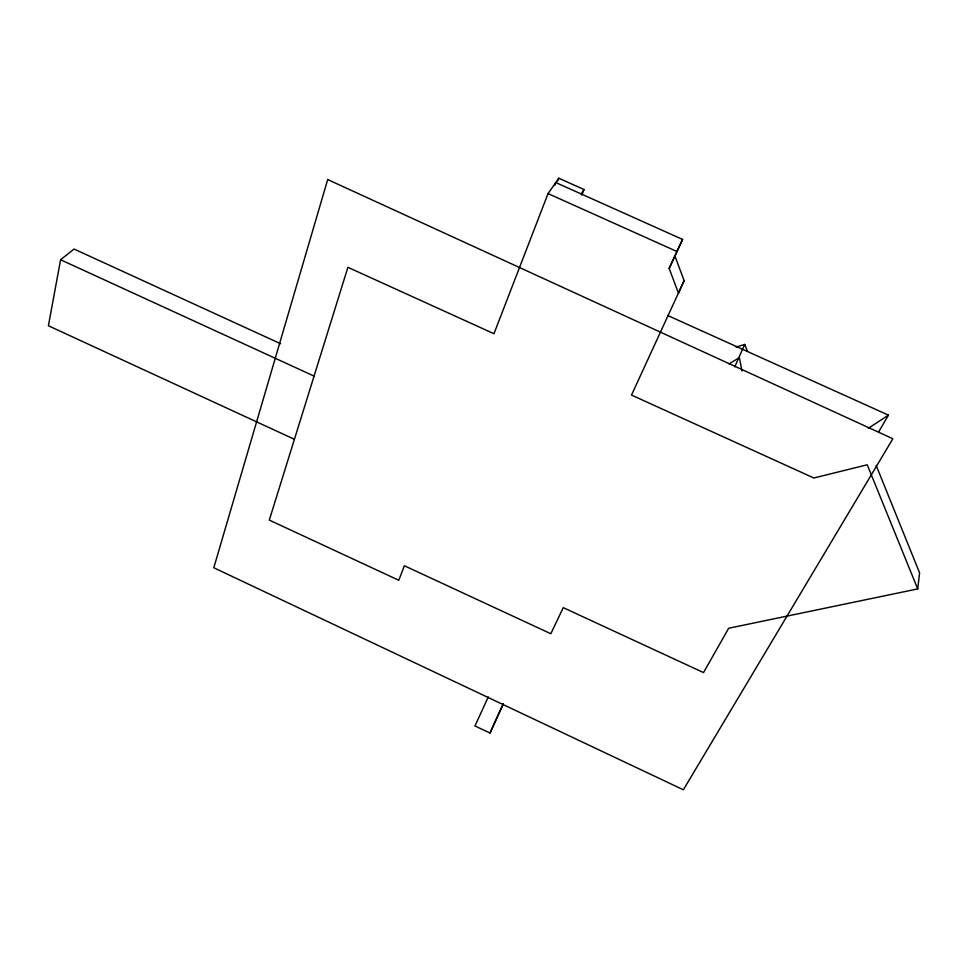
<?xml version="1.0" encoding="UTF-8"?>
<svg xmlns="http://www.w3.org/2000/svg" width="968" height="968" viewBox="0 0 968 968"><rect width="100%" height="100%" fill="white"/><g stroke="black" fill="none" stroke-linecap="round" stroke-linejoin="round"><path stroke-width="1.45" d="M581.804 195.088L584.031 189.534L558.778 178.209L548.045 193.6L493.958 333.718L347.899 267.313L269.298 520.094L398.78 580.268L404.382 565.772L550.828 633.737L563.255 607.638L703.53 672.591L728.662 628.256L917.712 588.907L919.6 572.899L876.161 465.414M280.611 343.737L74.064 249.054L60.597 259.751L48.4 325.756L294.417 439.303M736.067 347.064L744.707 344.439L734.724 366.872M554.664 185.336L555.753 182.541L682.585 239.423L669.166 268.402L678.459 293.159L684.11 280.684L674.999 256.217M557.689 180.992L558.778 178.209M488.283 696.936L474.961 725.964L490.038 733.018L495.713 720.228M669.166 268.402L682.585 239.423M496.281 718.958L503.191 703.905M490.038 733.018L503.251 704.208M684.11 280.684L631.511 395.077L813.834 477.986L867.243 464.797L917.712 588.907M878.545 432.079L888.455 415.139L667.484 315.399M581.175 193.939L584.031 189.534M868.32 428.304L888.455 415.139M729.037 363.883L739.358 357.64L741.96 370.95M548.045 193.6L676.826 251.438M60.597 259.751L314.08 376.104M744.707 344.439L747.477 351.36M327.692 179.552L213.795 567.756L683.36 789.791L892.859 438.746L327.692 179.552"/></g></svg>
